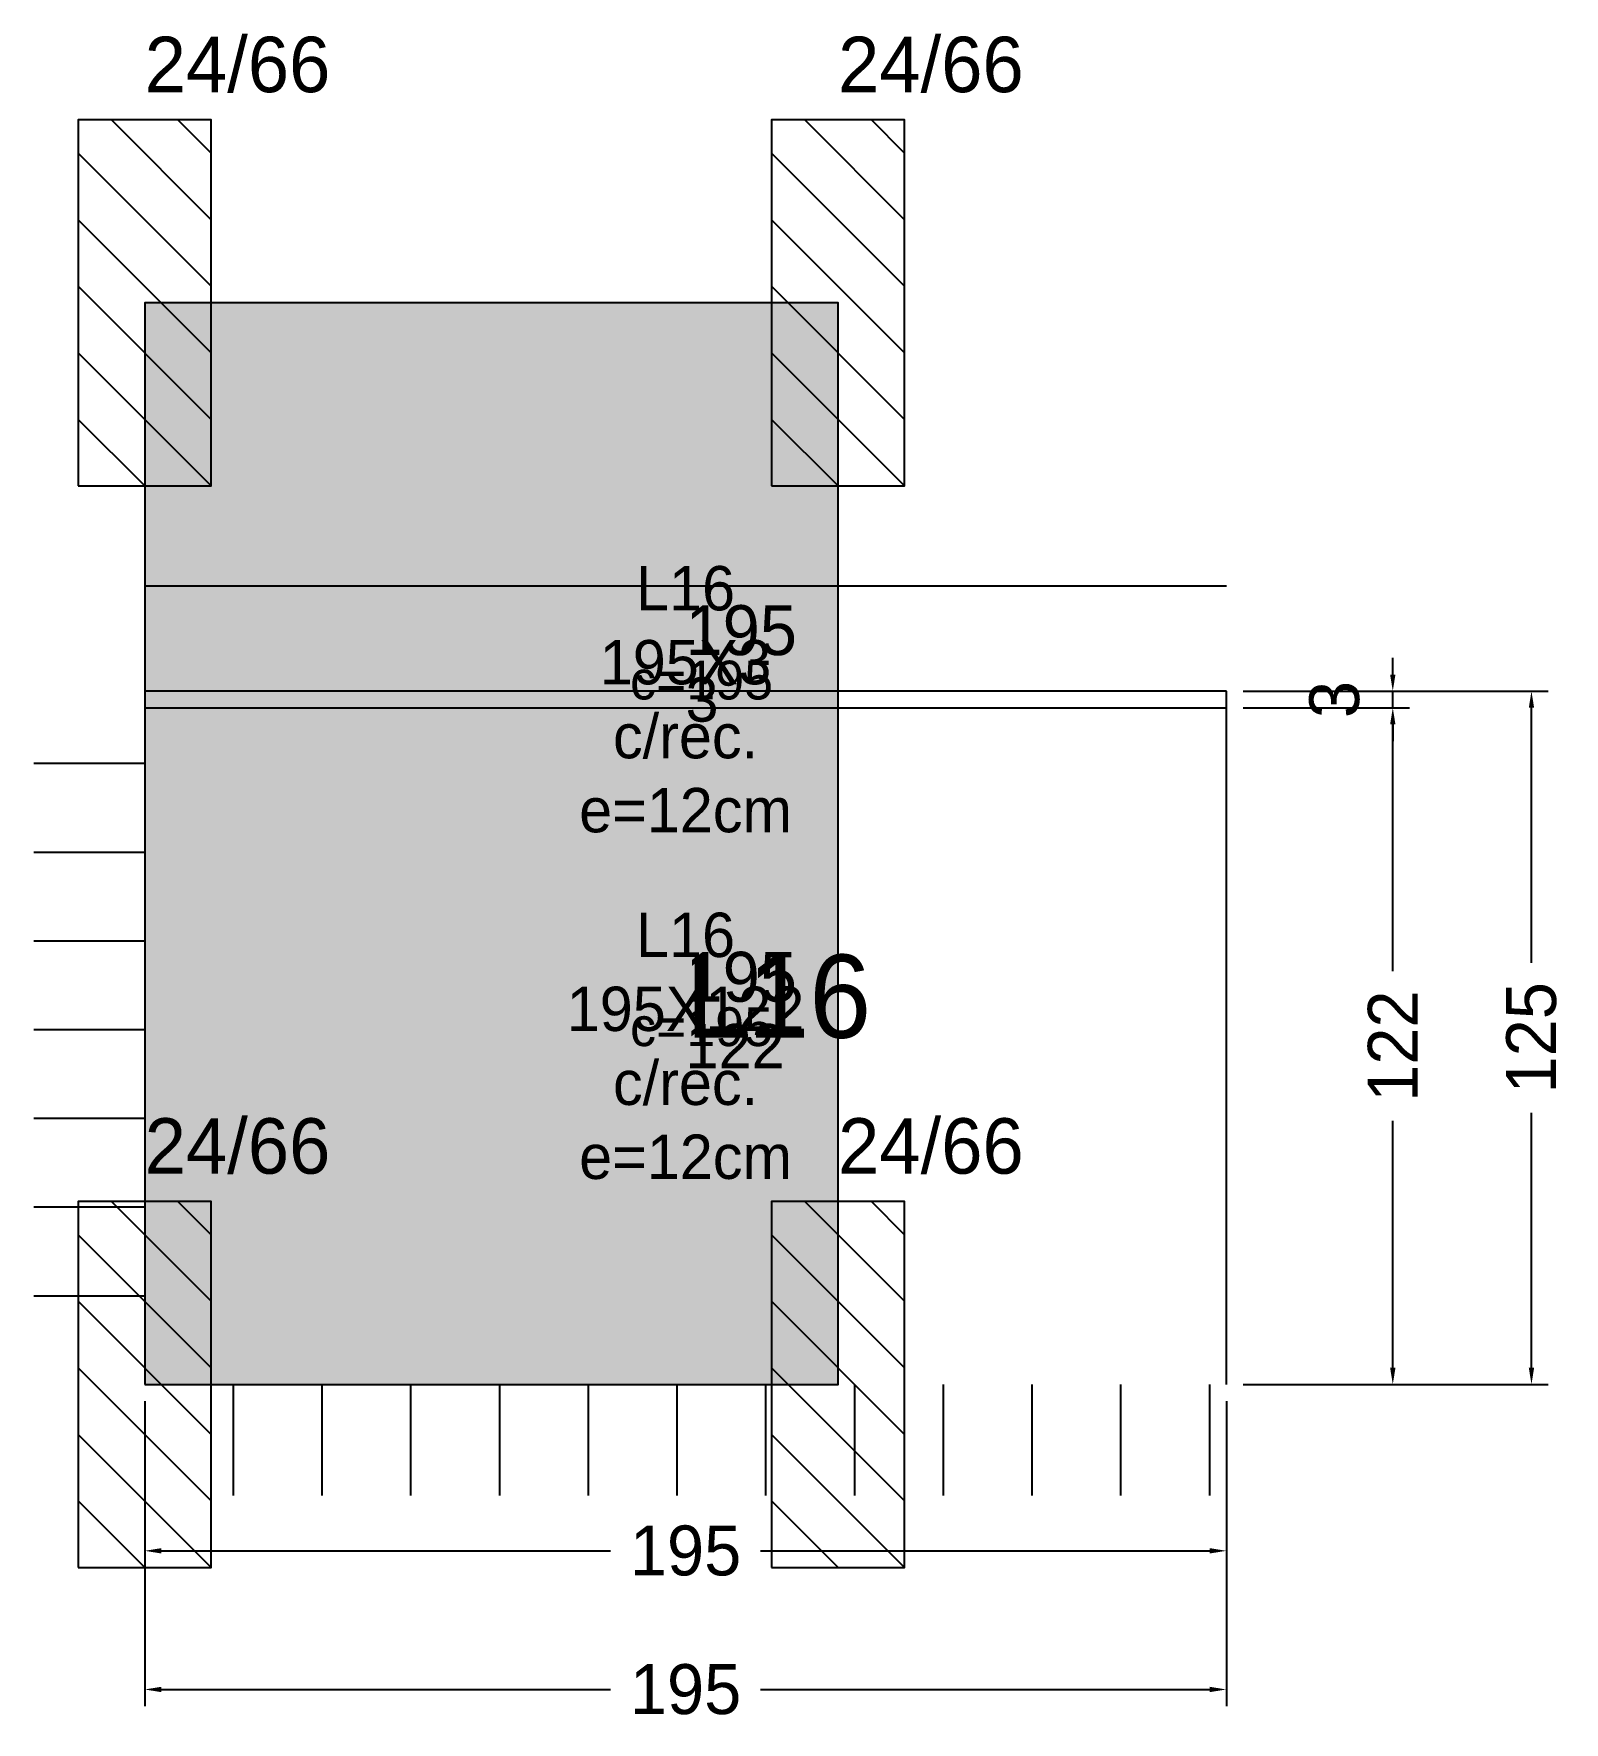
# Model space of a CAD drawing. Extents: x -10500 to 256, y -61 to 244.
# Drawn here: x -20 to 255.9, y -60.9 to 243.5 of the extents above; entities outside this region: 3.
import ezdxf

# ---------------------------------------------------------------- set-up
doc = ezdxf.new("R2010")
doc.units = 0
for name, color, linetype in [('1', 1, 'Continuous'), ('3', 3, 'Continuous'), ('4', 4, 'Continuous'), ('7', 7, 'Continuous'), ('9', 9, 'Continuous'), ('AUX00', 7, 'Continuous'), ('Hachura', 251, 'Continuous'), ('Painéis', 200, 'Continuous'), ('REAPROVEITAMENTO', 251, 'Continuous')]:
    doc.layers.add(name, color=color, linetype=linetype)
doc.dimstyles.new('COTA PAINEL-50', dxfattribs={"dimtxt": 9, "dimasz": 3, "dimexe": 3, "dimexo": 3, "dimgap": 3, "dimtad": 1, "dimdec": 1, "dimcen": 2.5, "dimclrd": 4, "dimclre": 4, "dimclrt": 240, "dimazin": 3, "dimtfac": 1, "dimtmove": 0, "dimatfit": 3})

# ---------------------------------------------------------------- blocks, each defined once
blk = doc.blocks.new('_CLOSEDFILLED')
at = {"color": 0, "linetype": 'BYBLOCK'}
blk.add_solid([(-1, 0.16), (0, 0), (-1, -0.16)], dxfattribs=at)
blk = doc.blocks.new('*D1')
at = {"color": 4}
for p, q in [((0, -3), (0, -33)), ((195, -3), (195, -33)), ((3, -30), (84, -30)), ((111, -30), (192, -30))]:
    blk.add_line(p, q, dxfattribs=at)
at = {"layer": 'Defpoints'}
for p in [(0, 0), (195, 0), (0, -30)]:
    blk.add_point(p, dxfattribs=at)
at = {"layer": 'Painéis', "color": 4, "xscale": 3, "yscale": 3, "rotation": 180}
blk.add_blockref('_CLOSEDFILLED', (0, -30), dxfattribs=at)
at = {"layer": 'Painéis', "color": 4, "xscale": 3, "yscale": 3}
blk.add_blockref('_CLOSEDFILLED', (195, -30), dxfattribs=at)
at = {"layer": 'Painéis', "color": 240, "insert": (97.5, -30), "char_height": 9, "attachment_point": 5}
blk.add_mtext('195', dxfattribs=at)
blk = doc.blocks.new('*D2')
at = {"color": 4}
for p, q in [((0, -3), (0, -58)), ((195, -3), (195, -58)), ((3, -55), (84, -55)), ((111, -55), (192, -55))]:
    blk.add_line(p, q, dxfattribs=at)
at = {"layer": 'Defpoints'}
for p in [(0, 0), (195, 0), (0, -55)]:
    blk.add_point(p, dxfattribs=at)
at = {"layer": 'Painéis', "color": 4, "xscale": 3, "yscale": 3, "rotation": 180}
blk.add_blockref('_CLOSEDFILLED', (0, -55), dxfattribs=at)
at = {"layer": 'Painéis', "color": 4, "xscale": 3, "yscale": 3}
blk.add_blockref('_CLOSEDFILLED', (195, -55), dxfattribs=at)
at = {"layer": 'Painéis', "color": 240, "insert": (97.5, -55), "char_height": 9, "attachment_point": 5}
blk.add_mtext('195', dxfattribs=at)
blk = doc.blocks.new('*D3')
at = {"color": 4}
for p, q in [((198, 122), (228, 122)), ((225, 74.5), (225, 119)), ((225, 3), (225, 47.5)), ((198, 0), (228, 0))]:
    blk.add_line(p, q, dxfattribs=at)
at = {"layer": 'Defpoints'}
for p in [(195, 122), (195, 0), (225, 0)]:
    blk.add_point(p, dxfattribs=at)
at = {"layer": 'Painéis', "color": 4, "xscale": 3, "yscale": 3}
for p, rotation in [((225, 122), 90), ((225, 0), 270)]:
    blk.add_blockref('_CLOSEDFILLED', p, dxfattribs=dict(at, rotation=rotation))
at = {"layer": 'Painéis', "color": 240, "insert": (225, 61), "char_height": 9, "attachment_point": 5, "rotation": 90}
blk.add_mtext('122', dxfattribs=at)
blk = doc.blocks.new('*D5')
at = {"color": 4}
for p, q in [((198, 125), (253, 125)), ((250, 76), (250, 122)), ((250, 3), (250, 49)), ((198, 0), (253, 0))]:
    blk.add_line(p, q, dxfattribs=at)
at = {"layer": 'Defpoints'}
for p in [(195, 125), (195, 0), (250, 0)]:
    blk.add_point(p, dxfattribs=at)
at = {"layer": 'Painéis', "color": 4, "xscale": 3, "yscale": 3}
for p, rotation in [((250, 125), 90), ((250, 0), 270)]:
    blk.add_blockref('_CLOSEDFILLED', p, dxfattribs=dict(at, rotation=rotation))
at = {"layer": 'Painéis', "color": 240, "insert": (250, 62.5), "char_height": 9, "attachment_point": 5, "rotation": 90}
blk.add_mtext('125', dxfattribs=at)

msp = doc.modelspace()

# ---------------------------------------------------------------- hatches: boundary and pattern name
at = {"layer": 'Hachura'}
h = msp.add_hatch(color=7, dxfattribs=at)
h.dxf.hatch_style = 1
h.paths.add_polyline_path([(0, 0), (125, 0), (125, 195), (0, 195)])

# ---------------------------------------------------------------- linework, layer by layer
msp.add_line((-9500, 0), (-9490, 0))
at = {"layer": '1'}
msp.add_line((-10500, 0), (-10490, 0), dxfattribs=at)
at = {"layer": '3'}
for p, q in [((12, 210), (-6, 228)), ((12, 222), (6, 228)), ((137, 210), (119, 228)), ((137, 222), (131, 228)), ((12, 198), (-12, 222)), ((137, 198), (113, 222)), ((12, 186), (-12, 210)), ((137, 186), (113, 210)), ((12, 174), (-12, 198)), ((137, 174), (113, 198)), ((125, 195), (0, 195)), ((0, 195), (0, 0)), ((125, 0), (125, 195)), ((12, 162), (-12, 186)), ((137, 162), (113, 186)), ((0, 162), (-12, 174)), ((125, 162), (113, 174)), ((12, 15), (-6, 33)), ((12, 27), (6, 33)), ((137, 15), (119, 33)), ((137, 27), (131, 33)), ((12, 3), (-12, 27)), ((137, 3), (113, 27)), ((12, -9), (-12, 15)), ((137, -9), (113, 15)), ((12, -21), (-12, 3)), ((0, 0), (125, 0)), ((137, -21), (113, 3)), ((12, -33), (-12, -9)), ((137, -33), (113, -9)), ((0, -33), (-12, -21)), ((125, -33), (113, -21))]:
    msp.add_line(p, q, dxfattribs=at)
at = {"layer": '3', "lineweight": 25}
msp.add_lwpolyline([(0, 0), (125, 0), (125, 195), (0, 195)], close=True, dxfattribs=at)
at = {"layer": '3'}
for points in [[(0, 144), (195, 144)], [(195, 125), (0, 125)], [(195, 0), (195, 125)], [(0, 122), (195, 122)]]:
    msp.add_lwpolyline(points, dxfattribs=at)
at = {"layer": '7'}
for points in [[(-12, 162), (12, 162), (12, 228), (-12, 228), (-12, 162)], [(113, 162), (137, 162), (137, 228), (113, 228), (113, 162)], [(-12, -33), (12, -33), (12, 33), (-12, 33), (-12, -33)], [(113, -33), (137, -33), (137, 33), (113, 33), (113, -33)]]:
    msp.add_lwpolyline(points, dxfattribs=at)
at = {"layer": '9'}
for p, q in [((-20, 112), (0, 112)), ((-20, 96), (0, 96)), ((-20, 80), (0, 80)), ((-20, 64), (0, 64)), ((-20, 48), (0, 48)), ((-20, 32), (0, 32)), ((-20, 16), (0, 16)), ((16, -20), (16, 0)), ((32, -20), (32, 0)), ((48, -20), (48, 0)), ((64, -20), (64, 0)), ((80, -20), (80, 0)), ((96, -20), (96, 0)), ((112, -20), (112, 0)), ((128, -20), (128, 0)), ((144, -20), (144, 0)), ((160, -20), (160, 0)), ((176, -20), (176, 0)), ((192, -20), (192, 0))]:
    msp.add_line(p, q, dxfattribs=at)
at = {"layer": 'Painéis', "lineweight": 18}
for p, q in [((0, 125), (195, 125)), ((195, 0), (195, 125)), ((0, 122), (195, 122))]:
    msp.add_line(p, q, dxfattribs=at)
at = {"layer": 'REAPROVEITAMENTO'}
msp.add_line((-10500, 0), (-10490, 0), dxfattribs=at)

# ---------------------------------------------------------------- texts
at = {"layer": '3'}
for s, height, p in [('24/66', 10, (0, 233)), ('24/66', 10, (125, 233)), ('c=195', 7, (87.5, 123.5)), ('c=195', 7, (87.5, 61)), ('24/66', 10, (0, 38)), ('24/66', 10, (125, 38))]:
    msp.add_text(s, height=height, dxfattribs=at).set_placement(p)
at = {"layer": '4'}
for s, height, p in [('195', 9, (97.5, 131.5)), ('3', 8, (97.5, 119.5)), ('195', 9, (97.5, 69)), ('L16', 15, (97.5, 62.5)), ('122', 8, (97.5, 57))]:
    msp.add_text(s, height=height, dxfattribs=at).set_placement(p)
at = {"layer": 'AUX00', "char_height": 8, "attachment_point": 5}
for s, insert in [('\\pxqc;L16^J195X3^Jc/rec.^Je=12cm', (97.5, 123.5)), ('\\pxqc;L16^J195X122^Jc/rec.^Je=12cm', (97.5, 61))]:
    msp.add_mtext(s, dxfattribs=dict(at, insert=insert))

# ---------------------------------------------------------------- dimensions: what is measured, and where the dimension line sits
at = {"layer": 'Painéis'}
msp.add_linear_dim(base=(225, 122), p1=(195, 122), p2=(195, 125), angle=90, dimstyle='COTA PAINEL-50', dxfattribs=at).render()
for base, p2, picture, middle in [((250, 0), (195, 125), '*D5', (250, 62.5)), ((225, 0), (195, 122), '*D3', (225, 61))]:
    dim = msp.add_linear_dim(base=base, p1=(195, 0), p2=p2, angle=90, dimstyle='COTA PAINEL-50', dxfattribs=at)
    dim.commit()
    dim.dimension.update_dxf_attribs({"geometry": picture, "text_midpoint": middle})
for base, picture, middle in [((0, -30), '*D1', (97.5, -30)), ((0, -55), '*D2', (97.5, -55))]:
    dim = msp.add_linear_dim(base=base, p1=(0, 0), p2=(195, 0), dimstyle='COTA PAINEL-50', dxfattribs=at)
    dim.commit()
    dim.dimension.update_dxf_attribs({"geometry": picture, "text_midpoint": middle})

doc.saveas('drawing.dxf')
